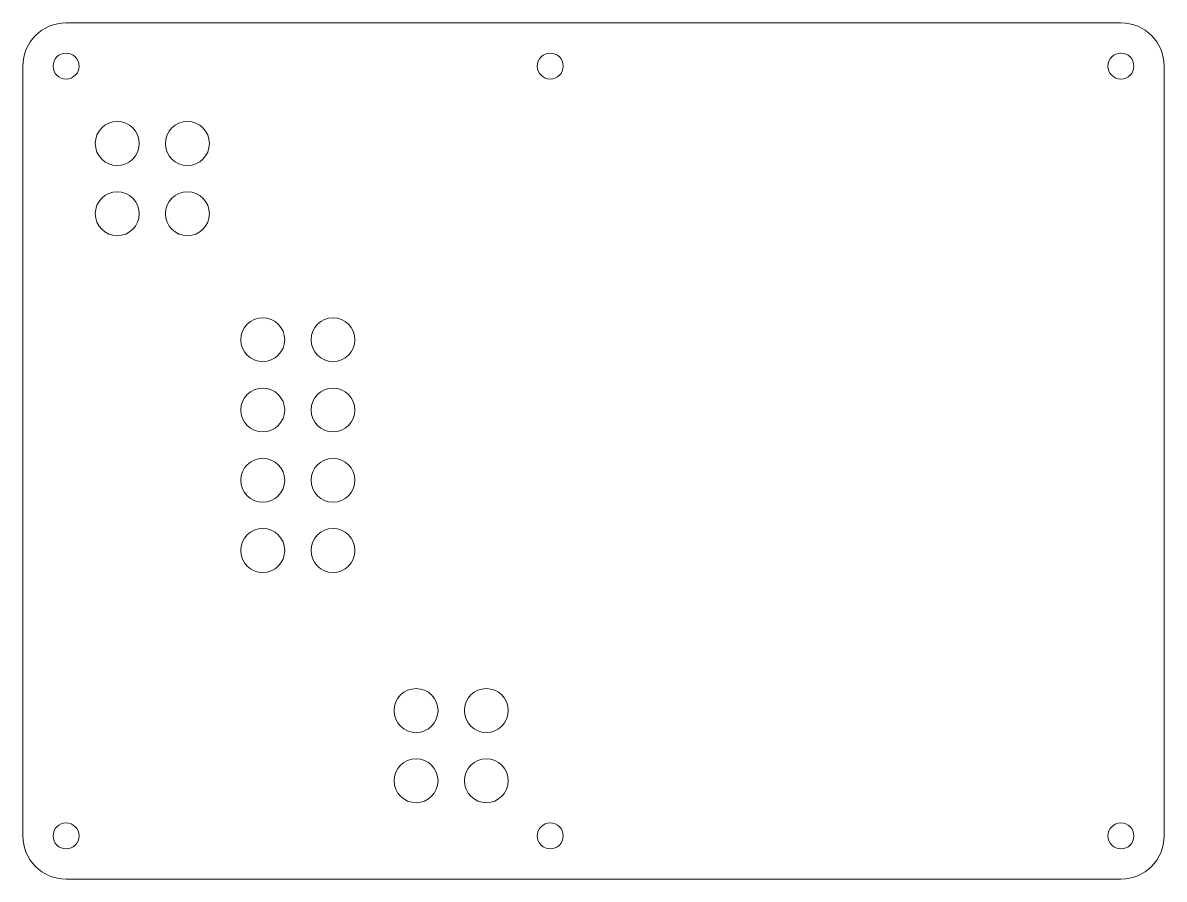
# Model space of a CAD drawing. Header units: centimetres. Extents: x -7.1 to 5.9, y 3.4 to 13.2.
import ezdxf

# ---------------------------------------------------------------- set-up
doc = ezdxf.new("R2010")
doc.units = ezdxf.units.CM
doc.header["$MEASUREMENT"] = 0
doc.layers.add('Layer 1', color=7, linetype='Continuous')

msp = doc.modelspace()

# ---------------------------------------------------------------- linework, layer by layer
at = {"layer": 'Layer 1', "color": 250, "lineweight": 20}
for centre, major_axis, ratio in [((-6.64035, 12.6752), (0, 0.14773), 0.99993231), ((-6.05771, 11.79365), (0, 0.25), 1), ((-5.25771, 11.79365), (0, 0.25), 1), ((-6.05771, 10.99365), (0, 0.25), 1), ((-5.25771, 10.99365), (0, 0.25), 1), ((-4.39965, 9.55976), (0, 0.25), 1), ((-3.59965, 9.55976), (0, 0.25), 1), ((-4.39965, 8.75976), (0, 0.25), 1), ((-3.59965, 8.75976), (0, 0.25), 1), ((-4.39965, 7.95976), (0, 0.25), 1), ((-3.59965, 7.95976), (0, 0.25), 1), ((-4.39965, 7.15976), (0, 0.25), 1), ((-3.59965, 7.15976), (0, 0.25), 1), ((-2.6534, 5.33781), (0, 0.25), 1), ((-1.8534, 5.33781), (0, 0.25), 1), ((-2.6534, 4.53781), (0, 0.25), 1), ((-1.8534, 4.53781), (0, 0.25), 1)]:
    msp.add_ellipse(centre, major_axis=major_axis, ratio=ratio, dxfattribs=at)
for points, knots in [([(-7.13277, 3.91005), (-7.13277, 3.91005), (-7.13277, 12.67521), (-7.13277, 12.67521), (-7.13277, 12.67521), (-7.13277, 12.94605), (-6.91119, 13.16763), (-6.64035, 13.16763), (-6.64035, 13.16763), (-6.64035, 13.16763), (5.37481, 13.16763), (5.37481, 13.16763), (5.37481, 13.16763), (5.64565, 13.16763), (5.86723, 12.94605), (5.86723, 12.67521), (5.86723, 12.67521), (5.86723, 12.67521), (5.86723, 3.91005), (5.86723, 3.91005), (5.86723, 3.91005), (5.86723, 3.63921), (5.64565, 3.41763), (5.37481, 3.41763), (5.37481, 3.41763), (5.37481, 3.41763), (-6.64035, 3.41763), (-6.64035, 3.41763), (-6.64035, 3.41763), (-6.91119, 3.41763), (-7.13277, 3.63921), (-7.13277, 3.91005)], [0, 0, 0, 0, 0.11111111, 0.11111111, 0.11111111, 0.11111111, 0.22222222, 0.22222222, 0.22222222, 0.22222222, 0.33333333, 0.33333333, 0.33333333, 0.33333333, 0.44444444, 0.44444444, 0.44444444, 0.44444444, 0.55555556, 0.55555556, 0.55555556, 0.55555556, 0.66666667, 0.66666667, 0.66666667, 0.66666667, 0.77777778, 0.77777778, 0.77777778, 0.77777778, 1, 1, 1, 1]), ([(-0.97748, 12.67526), (-0.97748, 12.59357), (-1.04357, 12.52749), (-1.12514, 12.52749), (-1.12514, 12.52749), (-1.20683, 12.52749), (-1.27291, 12.59357), (-1.27291, 12.67526), (-1.27291, 12.67526), (-1.27291, 12.75683), (-1.20683, 12.82292), (-1.12514, 12.82292), (-1.12514, 12.82292), (-1.04357, 12.82292), (-0.97748, 12.75683), (-0.97748, 12.67526)], [0, 0, 0, 0, 0.2, 0.2, 0.2, 0.2, 0.4, 0.4, 0.4, 0.4, 0.6, 0.6, 0.6, 0.6, 1, 1, 1, 1]), ([(5.52251, 12.67526), (5.52251, 12.59357), (5.45643, 12.52749), (5.37485, 12.52749), (5.37485, 12.52749), (5.29317, 12.52749), (5.22709, 12.59357), (5.22709, 12.67526), (5.22709, 12.67526), (5.22709, 12.75683), (5.29317, 12.82292), (5.37485, 12.82292), (5.37485, 12.82292), (5.45643, 12.82292), (5.52251, 12.75683), (5.52251, 12.67526)], [0, 0, 0, 0, 0.2, 0.2, 0.2, 0.2, 0.4, 0.4, 0.4, 0.4, 0.6, 0.6, 0.6, 0.6, 1, 1, 1, 1]), ([(-6.78805, 3.91), (-6.78805, 3.99169), (-6.72197, 4.05777), (-6.64039, 4.05777), (-6.64039, 4.05777), (-6.55871, 4.05777), (-6.49263, 3.99169), (-6.49263, 3.91), (-6.49263, 3.91), (-6.49263, 3.82843), (-6.55871, 3.76234), (-6.64039, 3.76234), (-6.64039, 3.76234), (-6.72197, 3.76234), (-6.78805, 3.82843), (-6.78805, 3.91)], [0, 0, 0, 0, 0.2, 0.2, 0.2, 0.2, 0.4, 0.4, 0.4, 0.4, 0.6, 0.6, 0.6, 0.6, 1, 1, 1, 1]), ([(-1.12514, 3.76234), (-1.20683, 3.76234), (-1.27291, 3.82843), (-1.27291, 3.91), (-1.27291, 3.91), (-1.27291, 3.99169), (-1.20683, 4.05777), (-1.12514, 4.05777), (-1.12514, 4.05777), (-1.04357, 4.05777), (-0.97748, 3.99169), (-0.97748, 3.91), (-0.97748, 3.91), (-0.97748, 3.82843), (-1.04357, 3.76234), (-1.12514, 3.76234)], [0, 0, 0, 0, 0.2, 0.2, 0.2, 0.2, 0.4, 0.4, 0.4, 0.4, 0.6, 0.6, 0.6, 0.6, 1, 1, 1, 1]), ([(-1.12514, 3.76234), (-1.20683, 3.76234), (-1.27291, 3.82843), (-1.27291, 3.91), (-1.27291, 3.91), (-1.27291, 3.99169), (-1.20683, 4.05777), (-1.12514, 4.05777), (-1.12514, 4.05777), (-1.04357, 4.05777), (-0.97748, 3.99169), (-0.97748, 3.91), (-0.97748, 3.91), (-0.97748, 3.82843), (-1.04357, 3.76234), (-1.12514, 3.76234)], [0, 0, 0, 0, 0.2, 0.2, 0.2, 0.2, 0.4, 0.4, 0.4, 0.4, 0.6, 0.6, 0.6, 0.6, 1, 1, 1, 1]), ([(5.37485, 3.76234), (5.29317, 3.76234), (5.22709, 3.82843), (5.22709, 3.91), (5.22709, 3.91), (5.22709, 3.99169), (5.29317, 4.05777), (5.37485, 4.05777), (5.37485, 4.05777), (5.45643, 4.05777), (5.52251, 3.99169), (5.52251, 3.91), (5.52251, 3.91), (5.52251, 3.82843), (5.45643, 3.76234), (5.37485, 3.76234)], [0, 0, 0, 0, 0.2, 0.2, 0.2, 0.2, 0.4, 0.4, 0.4, 0.4, 0.6, 0.6, 0.6, 0.6, 1, 1, 1, 1])]:
    msp.add_open_spline(points, degree=3, knots=knots, dxfattribs=at)

doc.saveas('drawing.dxf')
